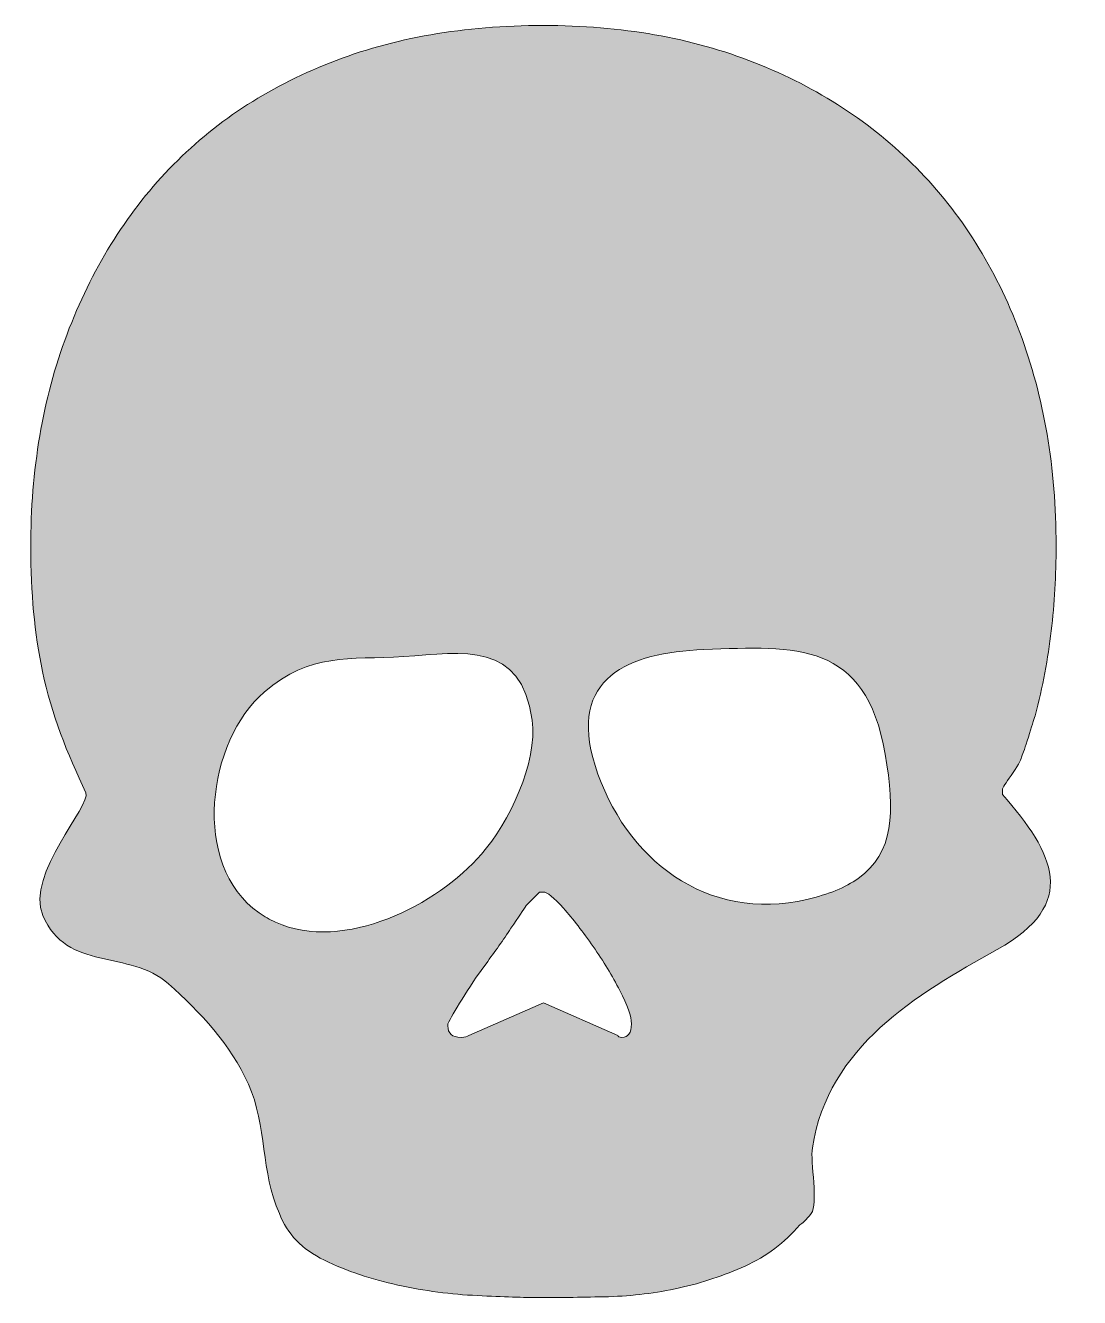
# Model space of a CAD drawing. Header units: inches. Extents: x 0 to 84, y 0 to 102.
import ezdxf

# ---------------------------------------------------------------- set-up
doc = ezdxf.new("R2010")
doc.units = ezdxf.units.IN
doc.header["$MEASUREMENT"] = 0
doc.layers.add('Layer 1', color=7, linetype='Continuous')

msp = doc.modelspace()

# ---------------------------------------------------------------- hatches: boundary and pattern name
at = {"layer": 'Layer 1', "true_color": 0xffffff}
h = msp.add_hatch(color=7, dxfattribs=at)
h.dxf.hatch_style = 2
edge = h.paths.add_edge_path()
edge.add_spline(control_points=[(77.61, 40.18), (77.61, 40.18), (77.61, 40.33), (77.61, 40.33), (77.61, 40.33), (77.61, 40.64), (77.61, 40.64), (77.71, 40.85), (78, 41.28), (78.45, 41.94), (78.92, 42.61), (79.14, 43.03), (79.14, 43.24), (79.24, 43.44), (79.42, 43.95), (79.68, 44.76), (79.93, 45.58), (80.1, 46.15), (80.21, 46.45), (80.82, 48.79), (81.25, 51.05), (81.5, 53.24), (81.76, 55.43), (81.89, 57.69), (81.89, 60.04), (81.89, 66.26), (80.92, 71.93), (78.99, 77.08), (77.05, 82.22), (74.3, 86.61), (70.73, 90.22), (67.16, 93.83), (62.87, 96.64), (57.83, 98.62), (52.79, 100.61), (47.16, 101.6), (40.94, 101.6), (34.62, 101.6), (28.95, 100.61), (23.91, 98.62), (18.87, 96.64), (14.59, 93.81), (11.07, 90.15), (7.56, 86.48), (4.84, 82.07), (2.9, 76.93), (0.96, 71.79), (0, 66.1), (0, 59.9), (0, 56.34), (0.31, 53.05), (0.94, 50), (1.64, 46.61), (2.93, 43.44), (4.4, 40.32), (4.87, 39.31), (-0.42, 33.85), (0.97, 30.51), (2.85, 26.02), (7.9, 27.81), (11, 25.06), (13.55, 22.8), (15.96, 20.19), (17.38, 17.05), (18.89, 13.71), (18.36, 9.98), (19.86, 6.72), (20.47, 5.1), (21.67, 3.84), (23.45, 2.98), (25.23, 2.12), (27.19, 1.45), (29.33, 1), (31.47, 0.53), (33.58, 0.25), (35.67, 0.16), (37.76, 0.05), (39.41, 0), (40.64, 0), (42.37, 0), (44.2, 0.02), (46.14, 0.07), (48.07, 0.13), (49.95, 0.36), (51.8, 0.77), (53.63, 1.17), (55.38, 1.76), (57.06, 2.52), (58.74, 3.29), (60.2, 4.38), (61.42, 5.8), (61.62, 5.91), (61.92, 6.21), (62.33, 6.72), (62.92, 7.43), (62.25, 10.87), (62.42, 11.96), (63.7, 20.08), (70.69, 24.16), (77.19, 27.8), (83.76, 31.47), (81.73, 35.46), (77.61, 40.18)], knot_values=[0, 0, 0, 0, 1, 1, 1, 2, 2, 2, 3, 3, 3, 4, 4, 4, 5, 5, 5, 6, 6, 6, 7, 7, 7, 8, 8, 8, 9, 9, 9, 10, 10, 10, 11, 11, 11, 12, 12, 12, 13, 13, 13, 14, 14, 14, 15, 15, 15, 16, 16, 16, 17, 17, 17, 18, 18, 18, 19, 19, 19, 20, 20, 20, 21, 21, 21, 22, 22, 22, 23, 23, 23, 24, 24, 24, 25, 25, 25, 26, 26, 26, 27, 27, 27, 28, 28, 28, 29, 29, 29, 30, 30, 30, 31, 31, 31, 32, 32, 32, 33, 33, 33, 34, 34, 34, 34], degree=3, periodic=1)
edge = h.paths.add_edge_path()
edge.add_spline(control_points=[(19.55, 29.98), (19.1, 30.18), (18.66, 30.43), (18.24, 30.72), (12.75, 34.55), (14.12, 44.5), (18.65, 48.36), (22.38, 51.54), (25.38, 50.91), (29.79, 51.2), (34.56, 51.52), (39.18, 52.45), (40.04, 46.12), (40.51, 42.71), (38.17, 37.93), (36, 35.41), (32.51, 31.38), (25.02, 27.51), (19.55, 29.98)], knot_values=[0, 0, 0, 0, 1, 1, 1, 2, 2, 2, 3, 3, 3, 4, 4, 4, 5, 5, 5, 6, 6, 6, 6], degree=3, periodic=1)
edge = h.paths.add_edge_path()
edge.add_spline(control_points=[(47.21, 20.78), (47, 20.78), (46.9, 20.83), (46.9, 20.93), (46.9, 20.93), (40.94, 23.53), (40.94, 23.53), (40.94, 23.53), (34.99, 20.93), (34.99, 20.93), (34.88, 20.83), (34.68, 20.78), (34.37, 20.78), (33.66, 20.78), (33.31, 21.09), (33.31, 21.69), (33.31, 21.69), (33.31, 21.85), (33.31, 21.85), (33.51, 22.26), (33.89, 22.92), (34.45, 23.84), (35.01, 24.75), (35.64, 25.69), (36.36, 26.66), (37.07, 27.63), (37.74, 28.57), (38.35, 29.49), (38.96, 30.4), (39.36, 31.01), (39.57, 31.32), (39.57, 31.32), (40.64, 32.39), (40.64, 32.39), (40.64, 32.39), (40.94, 32.39), (40.94, 32.39), (41.25, 32.39), (41.78, 31.96), (42.55, 31.09), (43.31, 30.23), (44.1, 29.2), (44.92, 28.04), (45.73, 26.86), (46.44, 25.69), (47.05, 24.52), (47.66, 23.36), (47.97, 22.46), (47.97, 21.85), (47.97, 21.14), (47.71, 20.78), (47.21, 20.78)], knot_values=[0, 0, 0, 0, 1, 1, 1, 2, 2, 2, 3, 3, 3, 4, 4, 4, 5, 5, 5, 6, 6, 6, 7, 7, 7, 8, 8, 8, 9, 9, 9, 10, 10, 10, 11, 11, 11, 12, 12, 12, 13, 13, 13, 14, 14, 14, 15, 15, 15, 16, 16, 16, 17, 17, 17, 17], degree=3, periodic=1)
edge = h.paths.add_edge_path()
edge.add_spline(control_points=[(66.08, 33.47), (65.07, 32.76), (63.73, 32.2), (61.98, 31.79), (54.03, 29.93), (47.42, 35), (45.07, 42.5), (42.88, 49.5), (47.72, 51.52), (53.75, 51.75), (61.18, 52.04), (66.67, 52.42), (68.24, 43.41), (69.05, 38.75), (68.93, 35.49), (66.08, 33.47)], knot_values=[0, 0, 0, 0, 1, 1, 1, 2, 2, 2, 3, 3, 3, 4, 4, 4, 5, 5, 5, 5], degree=3, periodic=1)

# ---------------------------------------------------------------- linework, layer by layer
at = {"layer": 'Layer 1', "lineweight": 0}
for points, knots in [([(77.61, 40.18), (77.61, 40.18), (77.61, 40.33), (77.61, 40.33), (77.61, 40.33), (77.61, 40.64), (77.61, 40.64), (77.71, 40.85), (78, 41.28), (78.45, 41.94), (78.92, 42.61), (79.14, 43.03), (79.14, 43.24), (79.24, 43.44), (79.42, 43.95), (79.68, 44.76), (79.93, 45.58), (80.1, 46.15), (80.21, 46.45), (80.82, 48.79), (81.25, 51.05), (81.5, 53.24), (81.76, 55.43), (81.89, 57.69), (81.89, 60.04), (81.89, 66.26), (80.92, 71.93), (78.99, 77.08), (77.05, 82.22), (74.3, 86.61), (70.73, 90.22), (67.16, 93.83), (62.87, 96.64), (57.83, 98.62), (52.79, 100.61), (47.16, 101.6), (40.94, 101.6), (34.62, 101.6), (28.95, 100.61), (23.91, 98.62), (18.87, 96.64), (14.59, 93.81), (11.07, 90.15), (7.56, 86.48), (4.84, 82.07), (2.9, 76.93), (0.96, 71.79), (0, 66.1), (0, 59.9), (0, 56.34), (0.31, 53.05), (0.94, 50), (1.64, 46.61), (2.93, 43.44), (4.4, 40.32), (4.87, 39.31), (-0.42, 33.85), (0.97, 30.51), (2.85, 26.02), (7.9, 27.81), (11, 25.06), (13.55, 22.8), (15.96, 20.19), (17.38, 17.05), (18.89, 13.71), (18.36, 9.98), (19.86, 6.72), (20.47, 5.1), (21.67, 3.84), (23.45, 2.98), (25.23, 2.12), (27.19, 1.45), (29.33, 1), (31.47, 0.53), (33.58, 0.25), (35.67, 0.16), (37.76, 0.05), (39.41, 0), (40.64, 0), (42.37, 0), (44.2, 0.02), (46.14, 0.07), (48.07, 0.13), (49.95, 0.36), (51.8, 0.77), (53.63, 1.17), (55.38, 1.76), (57.06, 2.52), (58.74, 3.29), (60.2, 4.38), (61.42, 5.8), (61.62, 5.91), (61.92, 6.21), (62.33, 6.72), (62.92, 7.43), (62.25, 10.87), (62.42, 11.96), (63.7, 20.08), (70.69, 24.16), (77.19, 27.8), (83.76, 31.47), (81.73, 35.46), (77.61, 40.18)], [0, 0, 0, 0, 1, 1, 1, 2, 2, 2, 3, 3, 3, 4, 4, 4, 5, 5, 5, 6, 6, 6, 7, 7, 7, 8, 8, 8, 9, 9, 9, 10, 10, 10, 11, 11, 11, 12, 12, 12, 13, 13, 13, 14, 14, 14, 15, 15, 15, 16, 16, 16, 17, 17, 17, 18, 18, 18, 19, 19, 19, 20, 20, 20, 21, 21, 21, 22, 22, 22, 23, 23, 23, 24, 24, 24, 25, 25, 25, 26, 26, 26, 27, 27, 27, 28, 28, 28, 29, 29, 29, 30, 30, 30, 31, 31, 31, 32, 32, 32, 33, 33, 33, 34, 34, 34, 34]), ([(19.55, 29.98), (19.1, 30.18), (18.66, 30.43), (18.24, 30.72), (12.75, 34.55), (14.12, 44.5), (18.65, 48.36), (22.38, 51.54), (25.38, 50.91), (29.79, 51.2), (34.56, 51.52), (39.18, 52.45), (40.04, 46.12), (40.51, 42.71), (38.17, 37.93), (36, 35.41), (32.51, 31.38), (25.02, 27.51), (19.55, 29.98)], [0, 0, 0, 0, 1, 1, 1, 2, 2, 2, 3, 3, 3, 4, 4, 4, 5, 5, 5, 6, 6, 6, 6]), ([(66.08, 33.47), (65.07, 32.76), (63.73, 32.2), (61.98, 31.79), (54.03, 29.93), (47.42, 35), (45.07, 42.5), (42.88, 49.5), (47.72, 51.52), (53.75, 51.75), (61.18, 52.04), (66.67, 52.42), (68.24, 43.41), (69.05, 38.75), (68.93, 35.49), (66.08, 33.47)], [0, 0, 0, 0, 1, 1, 1, 2, 2, 2, 3, 3, 3, 4, 4, 4, 5, 5, 5, 5]), ([(47.21, 20.78), (47, 20.78), (46.9, 20.83), (46.9, 20.93), (46.9, 20.93), (40.94, 23.53), (40.94, 23.53), (40.94, 23.53), (34.99, 20.93), (34.99, 20.93), (34.88, 20.83), (34.68, 20.78), (34.37, 20.78), (33.66, 20.78), (33.31, 21.09), (33.31, 21.69), (33.31, 21.69), (33.31, 21.85), (33.31, 21.85), (33.51, 22.26), (33.89, 22.92), (34.45, 23.84), (35.01, 24.75), (35.64, 25.69), (36.36, 26.66), (37.07, 27.63), (37.74, 28.57), (38.35, 29.49), (38.96, 30.4), (39.36, 31.01), (39.57, 31.32), (39.57, 31.32), (40.64, 32.39), (40.64, 32.39), (40.64, 32.39), (40.94, 32.39), (40.94, 32.39), (41.25, 32.39), (41.78, 31.96), (42.55, 31.09), (43.31, 30.23), (44.1, 29.2), (44.92, 28.04), (45.73, 26.86), (46.44, 25.69), (47.05, 24.52), (47.66, 23.36), (47.97, 22.46), (47.97, 21.85), (47.97, 21.14), (47.71, 20.78), (47.21, 20.78)], [0, 0, 0, 0, 1, 1, 1, 2, 2, 2, 3, 3, 3, 4, 4, 4, 5, 5, 5, 6, 6, 6, 7, 7, 7, 8, 8, 8, 9, 9, 9, 10, 10, 10, 11, 11, 11, 12, 12, 12, 13, 13, 13, 14, 14, 14, 15, 15, 15, 16, 16, 16, 17, 17, 17, 17])]:
    msp.add_open_spline(points, degree=3, knots=knots, dxfattribs=at)

doc.saveas('drawing.dxf')
